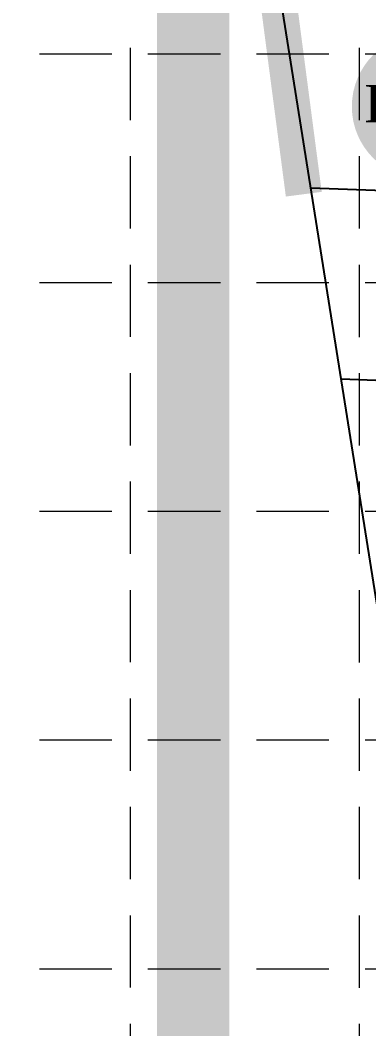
# Model space of a CAD drawing. Header units: inches. Extents: x 3312 to 5850, y 7905 to 11961.
# Drawn here: x 4993.5 to 5089.8, y 10042.5 to 10321.6 of the extents above; entities that cross this region are included whole.
import ezdxf
from ezdxf.enums import TextEntityAlignment as Align

# ---------------------------------------------------------------- set-up
doc = ezdxf.new("R2010")
doc.units = ezdxf.units.IN
doc.header["$LTSCALE"] = 80
doc.header["$MEASUREMENT"] = 0
doc.linetypes.add('HIDDEN', pattern=[0.375, 0.25, -0.125])
for name, color, linetype in [('BASE', 7, 'Continuous'), ('grid', 254, 'HIDDEN'), ('LEGEND', 7, 'Continuous'), ('LOTLINE', 7, 'Continuous'), ('SILT', 200, 'Continuous')]:
    doc.layers.add(name, color=color, linetype=linetype)
doc.styles.add('DRHorton', font='dutcheb.ttf')

# ---------------------------------------------------------------- blocks, each defined once
blk = doc.blocks.new('DRHorton')
h = blk.add_hatch(color=1)
h.paths.add_polyline_path([(78.7, 25.78, 1), (40.43, 25.78, 1)])
h.paths.add_polyline_path([(42.33, 17.91), (76.5, 17.91), (76.5, 34.87), (42.33, 34.87)], flags=24)
at = {"layer": 'BASE', "color": 176, "style": 'DRHorton'}
blk.add_text('DRH', height=9.814, dxfattribs=at).set_placement((59.39, 21.64), align=Align.CENTER)

msp = doc.modelspace()

# ---------------------------------------------------------------- linework, layer by layer
at = {"color": 5, "const_width": 20}
msp.add_lwpolyline([(5041.29, 10372.72), (5041.29, 9933.85)], dxfattribs=at)
at = {"layer": 'grid', "color": 252, "linetype": 'HIDDEN', "lineweight": 0}
for p, q in [((5023.98, 8223.93), (5023.98, 11894.2)), ((5087.25, 8223.92), (5087.25, 11894.2)), ((3378.79, 10312.29), (5783.3, 10312.29)), ((3378.79, 10249.01), (5783.3, 10249.01)), ((3378.79, 10185.74), (5783.3, 10185.74)), ((3378.79, 10122.46), (5783.3, 10122.46)), ((3378.79, 10059.18), (5783.3, 10059.18))]:
    msp.add_line(p, q, dxfattribs=at)
at = {"layer": 'LOTLINE'}
for p, q in [((5098.93, 10116.68), (5065.42, 10328.06)), ((5073.8, 10275.21), (5234.51, 10269.26)), ((5082.17, 10222.37), (5232.56, 10216.8))]:
    msp.add_line(p, q, dxfattribs=at)
at = {"layer": 'SILT', "const_width": 10}
msp.add_lwpolyline([(5071.86, 10273.43), (5064.24, 10331.52), (5069.04, 10445.63)], dxfattribs=at)

# ---------------------------------------------------------------- block references
at = {"layer": 'LEGEND', "xscale": 1.053696000000173, "yscale": 1.053695999999945, "zscale": 1.05369599999999}
msp.add_blockref('DRHorton', (5042.54, 10270.52), dxfattribs=at)

doc.saveas('drawing.dxf')
